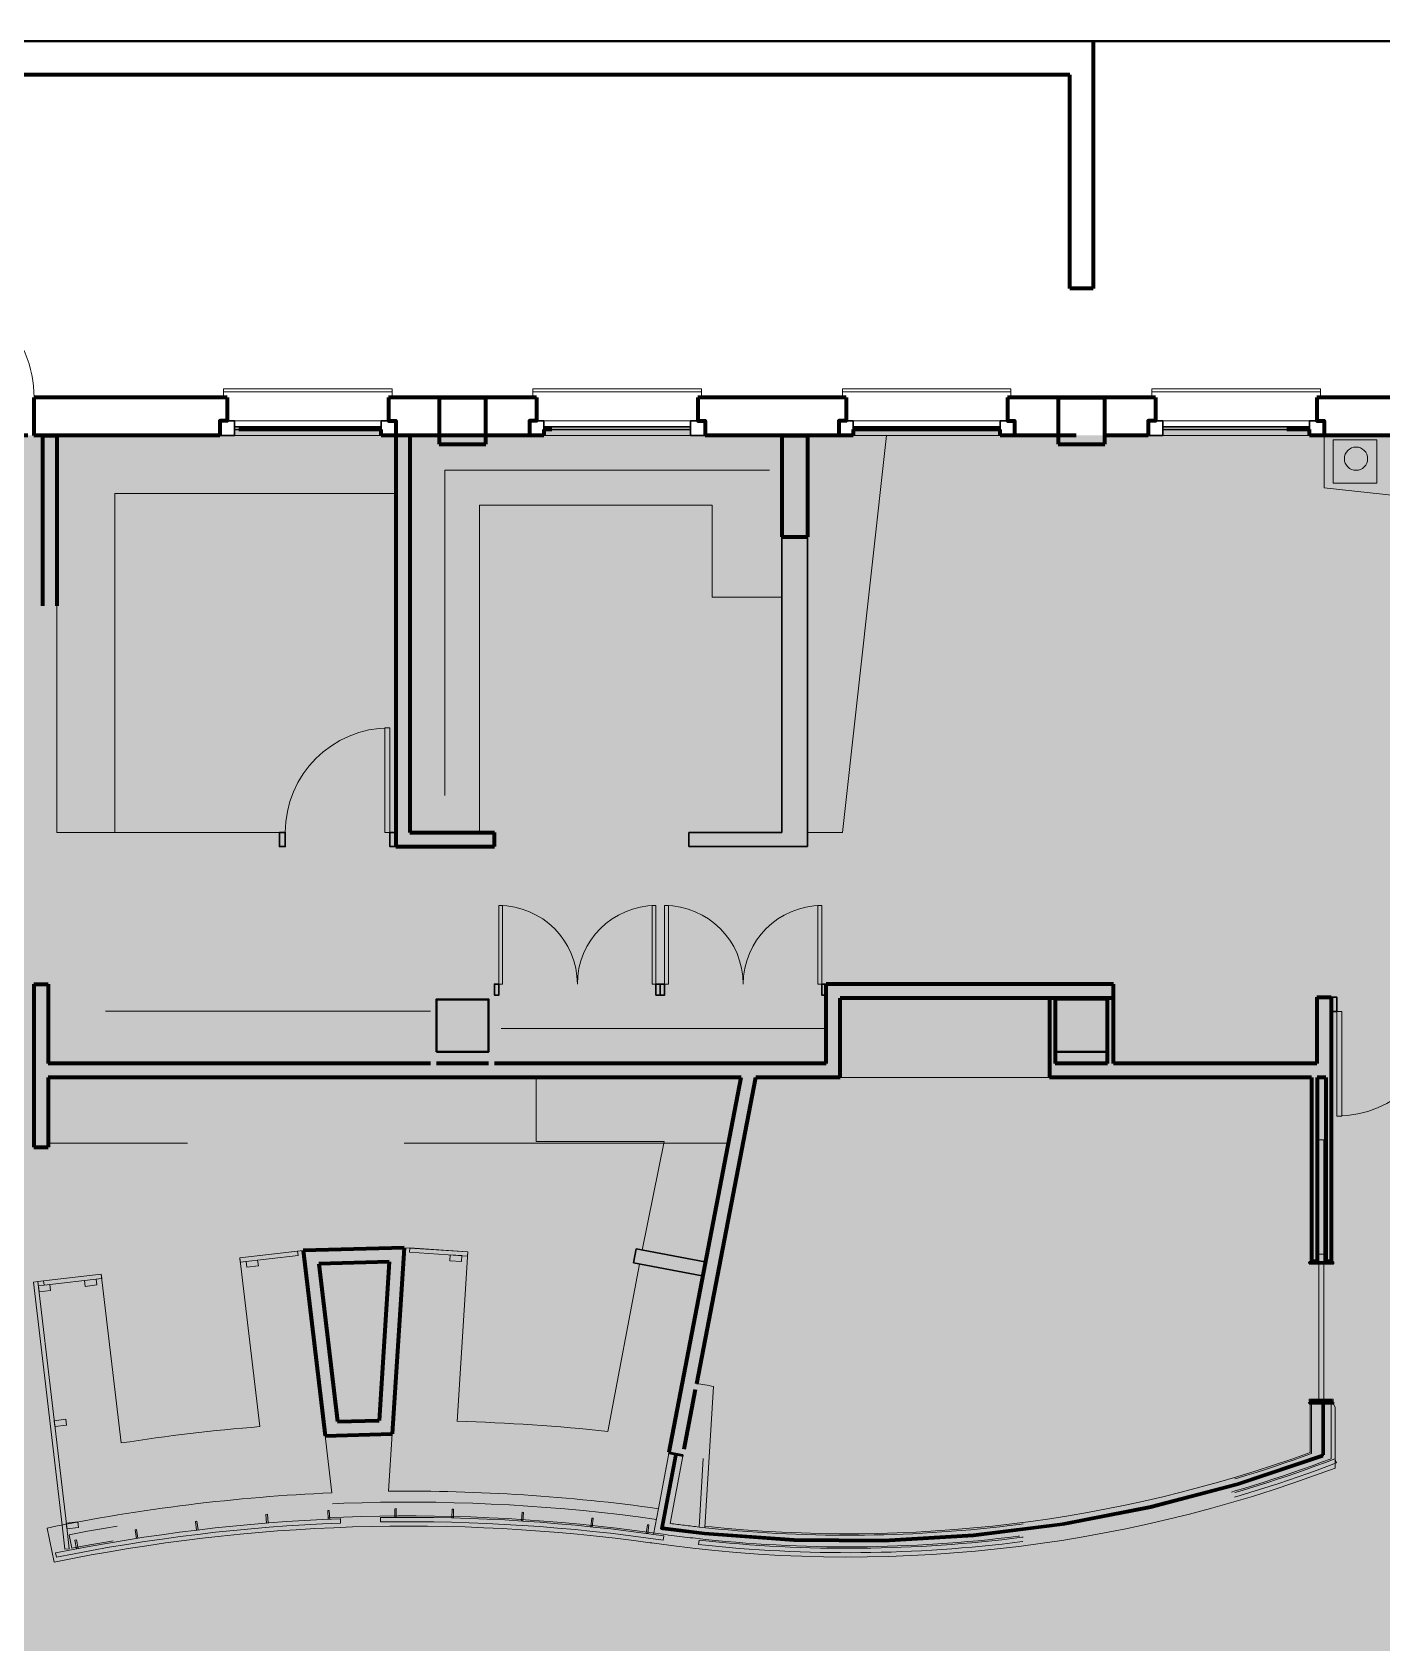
# Model space of a CAD drawing. Header units: inches. Extents: x -2124 to 6036, y -4479 to 801.
# Drawn here: x 644 to 1108, y -2938 to -2384 of the extents above; entities that cross this region are included whole.
import ezdxf

# ---------------------------------------------------------------- set-up
doc = ezdxf.new("R2010")
doc.units = ezdxf.units.IN
doc.header["$MEASUREMENT"] = 0
doc.linetypes.add('DGN Style 2', pattern=[186.341636, 111.804981, -74.536654])
doc.layers.add('A-AREA-TENANT 5', color=7, linetype='DGN Style 2', lineweight=80, true_color=0xac69ff)
doc.layers.add('A-AREA-UNKNOWN', color=7, linetype='DGN Style 2', lineweight=80, true_color=0xff6b6e)
for name, color, linetype, lineweight in [('a-bp-02N-_-03S - A-COLS', 2, 'Continuous', 70), ('a-bp-02N-_-03S - A-DOOR', 1, 'Continuous', 13), ('a-bp-02N-_-03S - A-FLOR-LEVL', 30, 'Continuous', 13), ('a-bp-02N-_-03S - A-GLAZ', 2, 'Continuous', 0), ('a-bp-02N-_-03S - A-WALL-FULL', 6, 'Continuous', 70), ('a-fp-02N-_-03S - A-DOOR', 1, 'Continuous', 13), ('a-fp-02N-_-03S - A-FLOR-WDWK', 7, 'Continuous', 13), ('a-fp-02N-_-03S - A-GLAZ', 2, 'Continuous', 13), ('a-fp-02N-_-03S - A-WALL-FULL', 6, 'Continuous', 70), ('a-fp-02N-_-03S - A-WALL-PRHT', 3, 'Continuous', 30)]:
    doc.layers.add(name, color=color, linetype=linetype, lineweight=lineweight)

# ---------------------------------------------------------------- blocks, each defined once
blk = doc.blocks.new('*U197')
at = {"layer": 'a-bp-02N-_-03S - A-GLAZ'}
for p, q in [((-25.25, -2.5), (25.25, -2.5)), ((-25.25, -7.5), (25.25, -7.5))]:
    blk.add_line(p, q, dxfattribs=at)
at = {"layer": 'a-bp-02N-_-03S - A-GLAZ', "lineweight": 30}
for p, q in [((-25.25, -4.5), (25.25, -4.5)), ((-25.25, -5.5), (25.25, -5.5))]:
    blk.add_line(p, q, dxfattribs=at)
at = {"layer": 'a-bp-02N-_-03S - A-GLAZ', "flags": 128}
blk.add_lwpolyline([(-29, 5.5), (-29, 7.5), (29, 7.5), (29, 5.5)], dxfattribs=at)
at = {"layer": 'a-bp-02N-_-03S - A-GLAZ', "lineweight": 30, "flags": 128}
for points in [[(-27.75, 5.5), (-27.75, -2.5), (-30.25, -2.5), (-30.25, -7.5)], [(27.75, 5.5), (27.75, -2.5), (30.25, -2.5), (30.25, -7.5)], [(-30.25, -7.5), (-25.25, -7.5), (-25.25, -2.5), (-27.75, -2.5)], [(30.25, -7.5), (25.25, -7.5), (25.25, -2.5), (27.75, -2.5)]]:
    blk.add_lwpolyline(points, dxfattribs=at)
blk = doc.blocks.new('*U215')
at = {"layer": 'a-fp-02N-_-03S - A-DOOR', "color": 1, "linetype": 'Continuous', "lineweight": 13, "extrusion": (0, 0, -1), "flags": 128}
blk.add_lwpolyline([(18, 18), (16.25, 18), (16.25, -18), (18, -18), (18, 18)], close=True, dxfattribs=at)
at = {"layer": 'a-fp-02N-_-03S - A-DOOR', "color": 1, "linetype": 'Continuous', "lineweight": 0}
blk.add_arc((-18, 18), 36, 269.99995, 359.99995, dxfattribs=at)
blk = doc.blocks.new('*U214')
at = {"layer": 'a-fp-02N-_-03S - A-DOOR', "flags": 128}
blk.add_lwpolyline([(-18, 18), (-16.25, 18), (-16.25, -18), (-18, -18), (-18, 18)], close=True, dxfattribs=at)
at = {"layer": 'a-fp-02N-_-03S - A-DOOR'}
blk.add_arc((-18, 18), 36, 269.9999, 359.9999, dxfattribs=at)
blk = doc.blocks.new('*U257')
at = {"layer": 'a-fp-02N-_-03S - A-DOOR', "flags": 128}
blk.add_lwpolyline([(-18, 18), (-16.25, 18), (-16.25, -18), (-18, -18), (-18, 18)], close=True, dxfattribs=at)
at = {"layer": 'a-fp-02N-_-03S - A-DOOR'}
blk.add_arc((-18, 18), 36, 269.9999, 359.9999, dxfattribs=at)
blk = doc.blocks.new('*U256')
at = {"layer": 'a-fp-02N-_-03S - A-DOOR', "lineweight": 30, "flags": 128}
for points in [[(-20, -15.56), (-18, -15.56), (-18, -20.44), (-20, -20.44), (-20, -15.56)], [(18, -15.56), (20, -15.56), (20, -20.44), (18, -20.44), (18, -15.56)]]:
    blk.add_lwpolyline(points, close=True, dxfattribs=at)
at = {"layer": 'a-fp-02N-_-03S - A-DOOR', "rotation": 180.0000000000001}
blk.add_blockref('*U257', (0, 2.44), dxfattribs=at)

msp = doc.modelspace()

# ---------------------------------------------------------------- hatches: boundary and pattern name
at = {"layer": 'A-AREA-TENANT 5'}
msp.add_hatch(color=256, dxfattribs=at).paths.add_polyline_path([(65.52, -3167.49), (116.02, -3167.49), (116.02, -3163.49), (181.02, -3163.49), (181.02, -3167.49), (231.52, -3167.49), (231.52, -3163.49), (287.52, -3163.49), (287.52, -3167.49), (338.02, -3167.49), (338.02, -3163.49), (394.02, -3163.49), (394.02, -3167.49), (444.52, -3167.49), (444.52, -3163.49), (472.52, -3163.49), (528.02, -2738.99), (432.02, -2738.99), (432.02, -2558.99), (528.02, -2558.99), (528.02, -2738.99), (472.52, -3163.49), (500.52, -3163.49), (500.52, -3167.49), (551.02, -3167.49), (551.02, -3163.49), (607.02, -3163.49), (607.02, -3167.49), (657.52, -3167.49), (657.52, -3163.49), (713.52, -3163.49), (713.52, -3167.49), (764.02, -3167.49), (764.02, -3163.49), (820.02, -3163.49), (820.02, -3167.49), (870.52, -3167.49), (870.52, -3163.49), (926.52, -3163.49), (926.52, -3167.49), (977.02, -3167.49), (977.02, -3163.49), (1033.02, -3163.49), (1033.02, -3167.49), (1083.52, -3167.49), (1083.52, -3163.49), (1139.52, -3163.49), (1139.52, -3167.49), (1190.02, -3167.49), (1190.02, -3163.49), (1246.02, -3163.49), (1246.02, -3167.49), (1296.52, -3167.49), (1296.52, -3163.49), (1352.52, -3163.49), (1352.52, -3167.49), (1403.02, -3167.49), (1403.02, -3163.49), (1477.52, -3163.49), (1477.52, -3167.49), (1502.77, -3167.49), (1528.02, -3167.49), (1528.02, -3163.49), (1585.02, -3163.49), (1585.38, -3163.49), (1585.38, -2932.97), (1636.85, -2932.97), (1636.85, -2801.35), (1543.71, -2802.35), (1479.62, -2802.35), (1465, -2736.64), (1465, -2707.6), (1388.29, -2707.6), (1388.29, -2778.85), (1219.79, -2778.85), (1219.79, -2638.6), (1169.7, -2638.6), (1169.7, -2520.49), (1139.52, -2520.49), (1139.52, -2522.49), (1083.52, -2522.49), (1083.52, -2520.49), (1033.02, -2520.49), (1033.02, -2522.49), (977.02, -2522.49), (977.02, -2520.49), (926.52, -2520.49), (926.52, -2522.49), (870.52, -2522.49), (870.52, -2520.49), (820.02, -2520.49), (820.02, -2522.49), (764.02, -2522.49), (764.02, -2520.49), (713.52, -2520.49), (713.52, -2522.49), (575.02, -2522.49), (575.02, -2386.93), (556.02, -2386.89), (556.02, -2468.49), (353.02, -2468.49), (353.02, -2386.89), (18.02, -2386.89), (18.02, -2406.99), (18.02, -2445.24), (14.02, -2445.24), (14.02, -2491.74), (18.02, -2491.74), (18.02, -2548.99), (14.02, -2548.99), (14.02, -2595.49), (18.02, -2595.49), (18.02, -2634.49), (14.02, -2634.49), (14.02, -2680.99), (18.02, -2680.99), (18.02, -2719.99), (14.02, -2719.99), (14.02, -2766.49), (18.02, -2766.49), (18.02, -2805.49), (14.02, -2805.49), (14.02, -2851.99), (18.02, -2851.99), (18.02, -2890.99), (14.02, -2890.99), (14.02, -2937.49), (18.02, -2937.49), (18.02, -2976.49), (14.02, -2976.49), (14.02, -3022.99), (18.02, -3022.99), (18.02, -3078.74), (14.02, -3078.74), (14.02, -3125.24), (18.02, -3125.24), (18.02, -3163.5), (65.52, -3163.49)])

# ---------------------------------------------------------------- linework, layer by layer
at = {"layer": 'A-AREA-UNKNOWN', "color": 1, "true_color": 0xff1216, "flags": 128}
msp.add_lwpolyline([(18.02, -3163.5), (65.52, -3163.49), (65.52, -3167.49), (116.02, -3167.49), (116.02, -3163.49), (181.02, -3163.49), (181.02, -3167.49), (231.52, -3167.49), (231.52, -3163.49), (287.52, -3163.49), (287.52, -3167.49), (338.02, -3167.49), (338.02, -3163.49), (394.02, -3163.49), (394.02, -3167.49), (444.52, -3167.49), (444.52, -3163.49), (500.52, -3163.49), (500.52, -3167.49), (551.02, -3167.49), (551.02, -3163.49), (607.02, -3163.49), (607.02, -3167.49), (657.52, -3167.49), (657.52, -3163.49), (713.52, -3163.49), (713.52, -3167.49), (764.02, -3167.49), (764.02, -3163.49), (820.02, -3163.49), (820.02, -3167.49), (870.52, -3167.49), (870.52, -3163.49), (926.52, -3163.49), (926.52, -3167.49), (977.02, -3167.49), (977.02, -3163.49), (1033.02, -3163.49), (1033.02, -3167.49), (1083.52, -3167.49), (1083.52, -3163.49), (1139.52, -3163.49), (1139.52, -3167.49), (1190.02, -3167.49), (1190.02, -3163.49), (1246.02, -3163.49), (1246.02, -3167.49), (1296.52, -3167.49), (1296.52, -3163.49), (1352.52, -3163.49), (1352.52, -3167.49), (1403.02, -3167.49), (1403.02, -3163.49), (1477.52, -3163.49), (1477.52, -3167.49), (1528.02, -3167.49), (1528.02, -3163.49), (1585.38, -3163.49), (1585.38, -3165.01), (1671.26, -3165.01), (1671.26, -3173.76), (1931.28, -3173.76), (1931.28, -3213.56), (2131.26, -3213.5), (2131.28, -3173.76), (3090.76, -3173.8), (3131.76, -3173.8), (3172.48, -3174.71), (3215.2, -3177.41), (3256.44, -3181.81), (3299.24, -3188.04), (3339.31, -3195.57), (3379.37, -3204.94), (3416.07, -3215.02), (3455.7, -3221.44), (3495.62, -3220.56), (3534.64, -3212.64), (3569.08, -3198.99), (3602.18, -3178.43), (3608.54, -3173.83), (3978.03, -3173.83), (3975.2, -1905.04), (3660.25, -1905.04), (3660.25, -1910.28), (3351.25, -1910.24), (3351.25, -1905.04), (2739.22, -1905.04), (2739.22, -2208), (2770.4, -2208), (2770.4, -2307.22), (2371, -2307.22), (2371, -2228.99), (2051.51, -2228.99), (2051.51, -2306.32), (1587.14, -2306.57), (1587.15, -2386.89), (1430.24, -2386.92), (1430.26, -2528.62), (1403.02, -2528.62), (1403.02, -2520.49), (1352.52, -2520.49), (1352.52, -2528.62), (1296.52, -2528.62), (1296.52, -2520.49), (1246.02, -2520.49), (1246.02, -2528.62), (1190.02, -2528.62), (1190.02, -2520.49), (1139.52, -2520.49), (1139.52, -2522.49), (1083.52, -2522.49), (1083.52, -2522.49), (1083.52, -2522.49), (1083.52, -2522.49), (1083.52, -2520.49), (1033.02, -2520.49), (1033.02, -2522.49), (977.02, -2522.49), (977.02, -2520.49), (926.52, -2520.49), (926.52, -2520.49), (926.52, -2520.49), (926.52, -2522.49), (870.52, -2522.49), (870.52, -2520.49), (820.02, -2520.49), (820.02, -2520.49), (820.02, -2522.49), (764.02, -2522.49), (764.02, -2520.49), (713.52, -2520.49), (713.52, -2522.49), (575.02, -2522.49), (575.02, -2386.89), (362.02, -2386.89), (362.02, -2386.89), (362.02, -2386.89), (362.02, -2386.89), (362.02, -2386.89), (18.02, -2386.89), (18.02, -2386.89), (18.02, -2386.89), (18.02, -2386.89), (18.02, -2386.89), (18.02, -2386.89), (18.02, -2386.89), (18.02, -2386.89), (18.02, -2386.89), (18.02, -2445.24), (14.02, -2445.24), (14.02, -2491.74), (18.02, -2491.74), (18.02, -2548.99), (14.02, -2548.99), (14.02, -2595.49), (18.02, -2595.49), (18.02, -2634.49), (14.02, -2634.49), (14.02, -2680.99), (18.02, -2680.99), (18.02, -2719.99), (14.02, -2719.99), (14.02, -2766.49), (18.02, -2766.49), (18.02, -2805.49), (14.02, -2805.49), (14.02, -2851.99), (18.02, -2851.99), (18.02, -2890.99), (14.02, -2890.99), (14.02, -2937.49), (18.02, -2937.49), (18.02, -2976.49), (14.02, -2976.49), (14.02, -3022.99), (18.02, -3022.99), (18.02, -3078.74), (14.02, -3078.74), (14.02, -3125.24), (18.02, -3125.24), (18.02, -3163.5)], close=True, dxfattribs=at)
at = {"layer": 'a-bp-02N-_-03S - A-COLS'}
for p, q in [((800.02, -2509.52), (784.02, -2509.52)), ((784.02, -2509.52), (784.02, -2525.52)), ((800.02, -2525.52), (800.02, -2509.52)), ((1013.02, -2509.52), (997.02, -2509.52)), ((997.02, -2509.52), (997.02, -2525.52)), ((1013.02, -2525.52), (1013.02, -2509.52)), ((784.02, -2525.52), (800.02, -2525.52)), ((997.02, -2525.52), (1013.02, -2525.52))]:
    msp.add_line(p, q, dxfattribs=at)
at = {"layer": 'a-bp-02N-_-03S - A-COLS', "linetype": 'Continuous', "lineweight": 40, "flags": 128}
for points in [[(783.02, -2734.5), (801.02, -2734.5), (801.02, -2716.5), (783.02, -2716.5), (783.02, -2734.5)], [(996.02, -2734.5), (1014.02, -2734.5), (1014.02, -2716.5), (996.02, -2716.5), (996.02, -2734.5)]]:
    msp.add_lwpolyline(points, close=True, dxfattribs=at)
at = {"layer": 'a-bp-02N-_-03S - A-DOOR', "linetype": 'Continuous', "lineweight": 0}
msp.add_arc((604.59, -2509.56), 40, 0.0959, 45, dxfattribs=at)
at = {"layer": 'a-bp-02N-_-03S - A-FLOR-LEVL', "flags": 128}
for points in [[(709.77, -2509.49), (709.77, -2506.49), (767.77, -2506.49), (767.77, -2509.49)], [(816.27, -2509.49), (816.27, -2506.49), (874.27, -2506.49), (874.27, -2509.49)], [(922.77, -2509.49), (922.77, -2506.49), (980.77, -2506.49), (980.77, -2509.49)], [(1029.27, -2509.49), (1029.27, -2506.49), (1087.27, -2506.49), (1087.27, -2509.49)]]:
    msp.add_lwpolyline(points, dxfattribs=at)
at = {"layer": 'a-bp-02N-_-03S - A-WALL-FULL', "linetype": 'Continuous', "lineweight": 40}
msp.add_line((-11.98, -2386.89), (1587.15, -2386.89), dxfattribs=at)
at = {"layer": 'a-bp-02N-_-03S - A-WALL-FULL'}
for p, q in [((1009.02, -2386.49), (1009.02, -2471.99)), ((1001.02, -2398.49), (588.02, -2398.49)), ((1001.02, -2471.99), (1001.02, -2398.49)), ((1009.02, -2471.99), (1001.02, -2471.99)), ((644.52, -2509.49), (644.52, -2522.49)), ((711.02, -2509.49), (644.52, -2509.49)), ((817.52, -2509.49), (766.52, -2509.49)), ((924.02, -2509.49), (873.02, -2509.49)), ((1030.52, -2509.49), (979.52, -2509.49)), ((1137.02, -2509.49), (1086.02, -2509.49)), ((708.52, -2522.49), (644.52, -2522.49)), ((784.02, -2522.49), (769.02, -2522.49)), ((815.02, -2522.49), (800.02, -2522.49)), ((997.02, -2522.49), (982.02, -2522.49)), ((1028.02, -2522.49), (1013.02, -2522.49)), ((1134.52, -2522.49), (1088.52, -2522.49))]:
    msp.add_line(p, q, dxfattribs=at)
at = {"layer": 'a-bp-02N-_-03S - A-WALL-FULL', "flags": 128}
for points in [[(711.02, -2509.49), (711.02, -2517.49), (708.52, -2517.49), (708.52, -2522.49)], [(766.52, -2509.49), (766.52, -2517.49), (769.02, -2517.49), (769.02, -2522.49)], [(817.52, -2509.49), (817.52, -2517.49), (815.02, -2517.49), (815.02, -2522.49)], [(873.02, -2509.49), (873.02, -2517.49), (875.52, -2517.49), (875.52, -2522.49)], [(924.02, -2509.49), (924.02, -2517.49), (921.52, -2517.49), (921.52, -2522.49)], [(979.52, -2509.49), (979.52, -2517.49), (982.02, -2517.49), (982.02, -2522.49)], [(1030.52, -2509.49), (1030.52, -2517.49), (1028.02, -2517.49), (1028.02, -2522.49)], [(1086.02, -2509.49), (1086.02, -2517.49), (1088.52, -2517.49), (1088.52, -2522.49)], [(921.52, -2517.49), (921.52, -2522.49), (875.52, -2522.49)]]:
    msp.add_lwpolyline(points, dxfattribs=at)
at = {"layer": 'a-fp-02N-_-03S - A-DOOR', "color": 2, "linetype": 'Continuous', "lineweight": 30, "flags": 128}
for points in [[(804.53, -2711.24), (803.02, -2711.24), (803.02, -2714.99), (804.53, -2714.99), (804.53, -2711.24)], [(860.09, -2711.24), (858.58, -2711.24), (858.58, -2714.99), (860.09, -2714.99), (860.09, -2711.24)], [(861.59, -2711.24), (860.09, -2711.24), (860.09, -2714.99), (861.59, -2714.99), (861.59, -2711.24)], [(917.15, -2711.24), (915.65, -2711.24), (915.65, -2714.99), (917.15, -2714.99), (917.15, -2711.24)]]:
    msp.add_lwpolyline(points, close=True, dxfattribs=at)
at = {"layer": 'a-fp-02N-_-03S - A-DOOR', "lineweight": 30, "flags": 128}
msp.add_lwpolyline([(1092.93, -2720.62), (1090.93, -2720.62), (1090.93, -2715.75), (1092.93, -2715.75), (1092.93, -2720.62)], close=True, dxfattribs=at)
at = {"layer": 'a-fp-02N-_-03S - A-DOOR', "flags": 128}
msp.add_lwpolyline([(1086.68, -2764.8), (1088.43, -2764.8), (1088.43, -2806.86), (1086.68, -2806.86), (1086.68, -2764.8)], close=True, dxfattribs=at)
at = {"layer": 'a-fp-02N-_-03S - A-DOOR', "lineweight": 40, "flags": 128}
msp.add_lwpolyline([(1083.43, -2807.36), (1091.68, -2807.36), (1091.68, -2806.86), (1083.43, -2806.86), (1083.43, -2807.36)], close=True, dxfattribs=at)
at = {"layer": 'a-fp-02N-_-03S - A-DOOR', "linetype": 'DGN Style 2', "flags": 128}
msp.add_lwpolyline([(1086.68, -2804.11), (1088.43, -2804.11), (1088.43, -2854.06), (1086.68, -2854.06), (1086.68, -2804.11)], close=True, dxfattribs=at)
at = {"layer": 'a-fp-02N-_-03S - A-DOOR', "linetype": 'DGN Style 2', "lineweight": 0, "flags": 128}
msp.add_lwpolyline([(1083.43, -2854.56), (1091.68, -2854.56), (1091.68, -2854.06), (1083.43, -2854.06), (1083.43, -2854.56)], close=True, dxfattribs=at)
at = {"layer": 'a-fp-02N-_-03S - A-FLOR-WDWK'}
for p, q in [((922.77, -2659.07), (937.96, -2522.49)), ((937.96, -2522.49), (982.02, -2522.49)), ((1088.52, -2522.49), (1088.52, -2540.49)), ((1088.52, -2540.49), (1145.73, -2546.85)), ((797.9, -2546.49), (877.9, -2546.49)), ((877.9, -2546.49), (877.9, -2578.16)), ((877.9, -2578.16), (901.9, -2578.16)), ((910.77, -2659.07), (922.77, -2659.07)), ((817.4, -2743.37), (817.4, -2765.37)), ((861.43, -2765.37), (817.4, -2765.37)), ((861.43, -2765.37), (853.83, -2802.74)), ((737.24, -2802.82), (715.39, -2805.4)), ((793.86, -2803.3), (771.9, -2801.91)), ((793.86, -2803.3), (790.17, -2861.64)), ((722.23, -2863.47), (715.39, -2805.4)), ((852.92, -2807.53), (842.08, -2865.1)), ((667.72, -2811.02), (645.87, -2813.59)), ((667.72, -2811.02), (674.56, -2869.09)), ((875.44, -2898.21), (878.42, -2849.61)), ((1083.68, -2855.56), (1083.68, -2872.4)), ((1091.68, -2855.56), (1092.33, -2856.72)), ((1092.33, -2856.72), (1092.33, -2877.72)), ((744.75, -2866.58), (747.07, -2886.23)), ((767.85, -2865.95), (766.6, -2885.71)), ((863.02, -2872.76), (859.45, -2891.68)), ((1092.22, -2874.56), (1092.76, -2875.96)), ((651.47, -2910.09), (649.06, -2898.34))]:
    msp.add_line(p, q, dxfattribs=at)
at = {"layer": 'a-fp-02N-_-03S - A-FLOR-WDWK', "linetype": 'DGN Style 2', "lineweight": 0}
for p, q in [((785.9, -2534.49), (901.9, -2534.49)), ((785.9, -2534.49), (785.9, -2659.07)), ((781.02, -2720.5), (649.4, -2720.5)), ((917.15, -2726.5), (803.02, -2726.5)), ((883.7, -2766), (649.4, -2766)), ((1084.18, -2855.56), (1084.18, -2872.75)), ((1090.93, -2855.56), (1090.93, -2874.51)), ((867.81, -2873.66), (863.45, -2896.78)), ((874.89, -2874.48), (873.45, -2898)), ((859.45, -2891.68), (857.78, -2900.54)), ((750.04, -2896.62), (749.99, -2895.12)), ((763.85, -2896.25), (763.83, -2894.75)), ((657.56, -2905.3), (656.66, -2900.64)), ((861.3, -2901.04), (861.1, -2902.53)), ((873.44, -2902.52), (873.27, -2904.01)), ((652.29, -2908.39), (651.99, -2906.92))]:
    msp.add_line(p, q, dxfattribs=at)
at = {"layer": 'a-fp-02N-_-03S - A-FLOR-WDWK', "flags": 128}
for points in [[(672.4, -2542.49), (769.02, -2542.49), (769.02, -2522.49), (652.4, -2522.49), (652.4, -2542.49), (652.4, -2659.07), (672.4, -2659.07), (672.4, -2542.49)], [(994.02, -2716.11), (922.02, -2716.11), (922.02, -2743.37), (994.02, -2743.37), (994.02, -2716.11)]]:
    msp.add_lwpolyline(points, close=True, dxfattribs=at)
for points in [[(773.9, -2525.52), (773.9, -2659.07), (797.9, -2659.07), (797.9, -2546.49)], [(654.22, -2897.3), (644.38, -2813.77), (645.87, -2813.59), (655.7, -2897.01)], [(861.8, -2877.81), (861.8, -2877.81)]]:
    msp.add_lwpolyline(points, dxfattribs=at)
at = {"layer": 'a-fp-02N-_-03S - A-FLOR-WDWK', "linetype": 'DGN Style 2', "lineweight": 0, "flags": 128}
for points in [[(1091.63, -2538.96), (1106.63, -2538.96), (1106.63, -2523.96), (1091.63, -2523.96), (1091.63, -2538.96)], [(735.25, -2803.06), (735.43, -2804.55), (715.56, -2806.89), (715.39, -2805.4), (735.25, -2803.06)], [(793.86, -2803.3), (793.76, -2804.8), (773.8, -2803.46), (773.9, -2801.97), (793.86, -2803.3)], [(721.76, -2808.17), (721.52, -2806.19), (717.55, -2806.66), (717.78, -2808.64), (721.76, -2808.17)], [(787.65, -2806.39), (787.77, -2804.39), (791.77, -2804.64), (791.64, -2806.64), (787.65, -2806.39)], [(667.72, -2811.02), (667.89, -2812.51), (648.03, -2814.85), (647.86, -2813.36), (667.72, -2811.02)], [(666.14, -2814.73), (665.91, -2812.74), (661.94, -2813.21), (662.17, -2815.2), (666.14, -2814.73)], [(650.25, -2816.6), (650.02, -2814.61), (646.05, -2815.08), (646.28, -2817.07), (650.25, -2816.6)], [(655.71, -2862.93), (655.48, -2860.94), (651.51, -2861.41), (651.74, -2863.39), (655.71, -2862.93)], [(769.19, -2891.68), (768.69, -2891.69), (768.72, -2894.69), (769.22, -2894.68), (769.19, -2891.68)], [(788.95, -2891.86), (788.45, -2891.85), (788.37, -2894.85), (788.87, -2894.86), (788.95, -2891.86)], [(659.87, -2898.18), (659.63, -2896.19), (655.66, -2896.66), (655.89, -2898.65), (659.87, -2898.18)], [(700.64, -2896.02), (700.14, -2896.08), (700.5, -2899.06), (701, -2899), (700.64, -2896.02)], [(724.87, -2893.6), (724.37, -2893.64), (724.61, -2896.63), (725.11, -2896.59), (724.87, -2893.6)], [(746.19, -2892.28), (745.69, -2892.3), (745.82, -2895.3), (746.32, -2895.28), (746.19, -2892.28)], [(813.01, -2892.95), (812.51, -2892.92), (812.32, -2895.91), (812.81, -2895.94), (813.01, -2892.95)], [(836.98, -2894.98), (836.48, -2894.92), (836.18, -2897.91), (836.67, -2897.96), (836.98, -2894.98)], [(856.17, -2897.29), (855.68, -2897.22), (855.28, -2900.19), (855.77, -2900.26), (856.17, -2897.29)], [(659.14, -2902.45), (658.65, -2902.55), (659.21, -2905.5), (659.7, -2905.4), (659.14, -2902.45)], [(679.81, -2898.89), (679.32, -2898.96), (679.78, -2901.93), (680.28, -2901.85), (679.81, -2898.89)]]:
    msp.add_lwpolyline(points, close=True, dxfattribs=at)
msp.add_lwpolyline([(655.7, -2897.01), (656.7, -2905.47), (655.21, -2905.64), (654.22, -2897.3)], dxfattribs=at)
at = {"layer": 'a-fp-02N-_-03S - A-FLOR-WDWK'}
msp.add_circle((1099.52, -2530.49), 4, dxfattribs=at)
for centre, radius, start, end in [((773.48, -3503.07), 661.84, 80.87661, 81.3937), ((773.48, -3503.07), 641.65, 94.5807, 98.86784), ((773.48, -3503.07), 641.65, 83.86277, 88.5095), ((924.77, -2434.27), 466.05, 263.9308, 289.9371), ((924.77, -2434.27), 474.05, 261.7089, 290.7002), ((773.48, -3503.07), 617.4, 92.45152, 101.62617), ((773.48, -3503.07), 617.4, 81.99528, 90.63821), ((773.48, -3503.07), 605.4, 82.03477, 101.62617)]:
    msp.add_arc(centre, radius, start, end, dxfattribs=at)
at = {"layer": 'a-fp-02N-_-03S - A-FLOR-WDWK', "linetype": 'DGN Style 2', "lineweight": 0}
for centre, radius, start, end in [((924.77, -2434.27), 470.55, 263.5851, 290.6791), ((924.77, -2434.27), 471.05, 263.7443, 290.824), ((924.77, -2434.27), 466.55, 263.685, 289.9801), ((924.77, -2434.27), 472.55, 263.7443, 290.824), ((773.48, -3503.07), 613.65, 82.01159, 100.97437), ((773.48, -3503.07), 608.4, 92.21288, 101.5183), ((773.48, -3503.07), 606.9, 92.21288, 101.5183), ((773.48, -3503.07), 608.9, 82.07503, 100.97437), ((773.48, -3503.07), 608.4, 81.70053, 90.90863), ((773.48, -3503.07), 606.9, 81.69915, 90.90863), ((924.77, -2434.27), 466.55, 262.4487, 263.685), ((924.77, -2434.27), 470.55, 261.7728, 263.5851)]:
    msp.add_arc(centre, radius, start, end, dxfattribs=at)
at = {"layer": 'a-fp-02N-_-03S - A-GLAZ', "lineweight": 40}
for p, q in [((1087.98, -2855.56), (1087.98, -2873.21)), ((1088.48, -2855.56), (1088.48, -2873.21)), ((1058.69, -2883.02), (1087.98, -2873.21)), ((1058.85, -2883.49), (1088.14, -2873.69)), ((1087.98, -2873.21), (1088.14, -2873.69)), ((1087.98, -2873.21), (1088.48, -2873.21)), ((1028.82, -2890.87), (1058.69, -2883.02)), ((1028.95, -2891.35), (1058.82, -2883.5)), ((1058.85, -2883.49), (1058.69, -2883.02)), ((998.5, -2896.74), (1028.82, -2890.87)), ((998.59, -2897.23), (1028.92, -2891.36)), ((1028.92, -2891.36), (1028.82, -2890.87)), ((967.85, -2900.59), (998.5, -2896.74)), ((967.92, -2901.09), (998.56, -2897.23)), ((998.59, -2897.23), (998.5, -2896.74)), ((860.89, -2898.71), (875.27, -2900.46)), ((860.95, -2898.21), (875.33, -2899.96)), ((875.27, -2900.46), (875.33, -2899.96)), ((875.29, -2900.46), (906.1, -2902.7)), ((875.33, -2899.96), (906.13, -2902.21)), ((906.1, -2902.7), (906.13, -2902.21)), ((906.13, -2902.21), (937.02, -2902.42)), ((906.13, -2902.71), (937.02, -2902.92)), ((937.02, -2902.42), (967.85, -2900.59)), ((937.05, -2902.92), (937.02, -2902.42)), ((937.05, -2902.92), (967.88, -2901.09)), ((967.92, -2901.09), (967.85, -2900.59))]:
    msp.add_line(p, q, dxfattribs=at)
at = {"layer": 'a-fp-02N-_-03S - A-GLAZ', "lineweight": 30}
for p, q in [((863.11, -2872.26), (863.02, -2872.76)), ((863.02, -2872.76), (867.81, -2873.66)), ((867.9, -2873.17), (863.11, -2872.26)), ((867.81, -2873.66), (867.9, -2873.17))]:
    msp.add_line(p, q, dxfattribs=at)
at = {"layer": 'a-fp-02N-_-03S - A-GLAZ', "linetype": 'Continuous', "flags": 128}
for points in [[(652.4, -2581.07), (652.4, -2657.07)], [(655.02, -2659.07), (703.02, -2659.07), (729.02, -2659.07)]]:
    msp.add_lwpolyline(points, dxfattribs=at)
at = {"layer": 'a-fp-02N-_-03S - A-GLAZ', "lineweight": 40, "flags": 128}
msp.add_lwpolyline([(865.17, -2873.16), (860.37, -2898.57), (860.87, -2898.66), (865.66, -2873.25), (865.17, -2873.16)], close=True, dxfattribs=at)
at = {"layer": 'a-fp-02N-_-03S - A-WALL-FULL'}
for p, q in [((647.52, -2522.49), (652.4, -2522.49)), ((901.9, -2522.49), (910.77, -2522.49)), ((803.02, -2663.95), (803.02, -2659.07)), ((644.52, -2711.24), (649.4, -2711.24)), ((1086.06, -2715.75), (1090.93, -2715.75)), ((644.52, -2767.37), (649.4, -2767.37)), ((771.9, -2801.91), (737.24, -2802.82)), ((737.24, -2802.82), (744.75, -2866.58)), ((771.9, -2801.91), (767.85, -2865.95)), ((766.83, -2806.8), (742.56, -2807.44)), ((742.56, -2807.44), (748.96, -2861.71)), ((766.83, -2806.8), (763.38, -2861.32)), ((748.96, -2861.71), (763.38, -2861.32)), ((744.75, -2866.58), (767.85, -2865.95))]:
    msp.add_line(p, q, dxfattribs=at)
at = {"layer": 'a-fp-02N-_-03S - A-WALL-FULL', "color": 6}
for p, q in [((901.9, -2557.37), (910.77, -2557.37)), ((1084.18, -2806.56), (1086.11, -2806.56)), ((1089.13, -2806.56), (1090.93, -2806.56))]:
    msp.add_line(p, q, dxfattribs=at)
at = {"layer": 'a-fp-02N-_-03S - A-WALL-FULL', "flags": 128}
for points in [[(647.52, -2522.49), (647.52, -2581.07)], [(652.4, -2522.49), (652.4, -2581.07)], [(769.02, -2522.49), (769.02, -2663.95)], [(773.9, -2522.49), (773.9, -2659.07)], [(901.9, -2522.49), (901.9, -2557.37)], [(910.77, -2522.49), (910.77, -2557.37)], [(773.9, -2659.07), (803.02, -2659.07)], [(769.02, -2663.95), (803.02, -2663.95)], [(644.52, -2711.24), (644.52, -2767.37)], [(649.4, -2711.24), (649.4, -2738.5)], [(917.15, -2738.5), (917.15, -2711.24)], [(1016.02, -2711.24), (917.15, -2711.24)], [(1016.02, -2738.5), (1016.02, -2711.24)], [(922.02, -2743.37), (922.02, -2716.11)], [(1016.02, -2716.11), (922.02, -2716.11)], [(994.02, -2716.11), (994.02, -2743.37)], [(996.02, -2716.11), (996.02, -2738.5)], [(1014.02, -2738.5), (1014.02, -2716.11)], [(1086.06, -2715.75), (1086.06, -2738.5)], [(1090.93, -2715.75), (1090.93, -2743.37)], [(781.02, -2738.5), (649.4, -2738.5)], [(801.02, -2738.5), (783.02, -2738.5)], [(917.15, -2738.5), (803.02, -2738.5)], [(1014.02, -2738.5), (996.02, -2738.5)], [(1086.06, -2738.5), (1016.02, -2738.5)], [(649.4, -2743.37), (649.4, -2767.37)], [(887.97, -2743.37), (649.4, -2743.37)], [(863.12, -2872.24), (887.96, -2743.35)], [(872.62, -2848.7), (892.92, -2743.37)], [(922.02, -2743.37), (892.93, -2743.37)], [(1084.18, -2743.37), (994.02, -2743.37)], [(1084.18, -2743.37), (1084.18, -2806.56)], [(1089.13, -2743.37), (1086.11, -2743.37)], [(1086.11, -2743.37), (1086.11, -2806.56)], [(1089.13, -2743.37), (1089.13, -2806.56)], [(1090.93, -2743.37), (1090.93, -2806.56)], [(868.28, -2871.2), (872.24, -2850.67)]]:
    msp.add_lwpolyline(points, dxfattribs=at)
at = {"layer": 'a-fp-02N-_-03S - A-WALL-FULL', "lineweight": 40, "flags": 128}
for points in [[(1083.43, -2855.56), (1091.68, -2855.56), (1091.68, -2855.06), (1083.43, -2855.06), (1083.43, -2855.56)], [(1083.94, -2855.06), (1091.18, -2855.06), (1091.18, -2854.56), (1083.94, -2854.56), (1083.94, -2855.06)]]:
    msp.add_lwpolyline(points, close=True, dxfattribs=at)
at = {"layer": 'a-fp-02N-_-03S - A-WALL-PRHT', "color": 3}
msp.add_line((910.77, -2557.37), (901.9, -2557.37), dxfattribs=at)
at = {"layer": 'a-fp-02N-_-03S - A-WALL-PRHT'}
for p, q in [((869.9, -2659.07), (869.9, -2663.95)), ((850.89, -2807.14), (851.79, -2802.35)), ((874.54, -2811.6), (875.45, -2806.81))]:
    msp.add_line(p, q, dxfattribs=at)
at = {"layer": 'a-fp-02N-_-03S - A-WALL-PRHT', "flags": 128}
for points in [[(901.9, -2659.07), (901.9, -2557.37)], [(910.77, -2663.95), (910.77, -2557.37)], [(901.9, -2659.07), (869.9, -2659.07)], [(910.77, -2663.95), (869.9, -2663.95)], [(851.79, -2802.35), (875.45, -2806.81)], [(850.89, -2807.14), (874.54, -2811.6)]]:
    msp.add_lwpolyline(points, dxfattribs=at)

# ---------------------------------------------------------------- block references
at = {"layer": 'a-bp-02N-_-03S - A-GLAZ'}
for p in [(738.77, -2514.99), (845.27, -2514.99), (951.77, -2514.99), (1058.27, -2514.99)]:
    msp.add_blockref('*U197', p, dxfattribs=at)
at = {"layer": 'a-fp-02N-_-03S - A-DOOR', "lineweight": 30}
msp.add_blockref('*U256', (749.02, -2643.51), dxfattribs=at)
at = {"layer": 'a-fp-02N-_-03S - A-DOOR', "color": 1, "linetype": 'Continuous', "lineweight": 13, "extrusion": (0, 0, -1), "xscale": 0.7508223311871495, "yscale": 0.7508223311871495, "zscale": 0.7508223311871495, "rotation": 180.0001989436753}
for p in [(-818.04, -2697.72), (-875.1, -2697.72)]:
    msp.add_blockref('*U215', p, dxfattribs=at)
at = {"layer": 'a-fp-02N-_-03S - A-DOOR', "color": 1, "linetype": 'Continuous', "lineweight": 13, "xscale": 0.7508223311871495, "yscale": 0.7508223311871495, "zscale": 0.7508223311871495, "rotation": 179.9998010563247}
for p in [(845.07, -2697.72), (902.13, -2697.72)]:
    msp.add_blockref('*U215', p, dxfattribs=at)
at = {"layer": 'a-fp-02N-_-03S - A-DOOR', "rotation": 359.9999999999999}
msp.add_blockref('*U214', (1110.93, -2738.62), dxfattribs=at)

doc.saveas('drawing.dxf')
